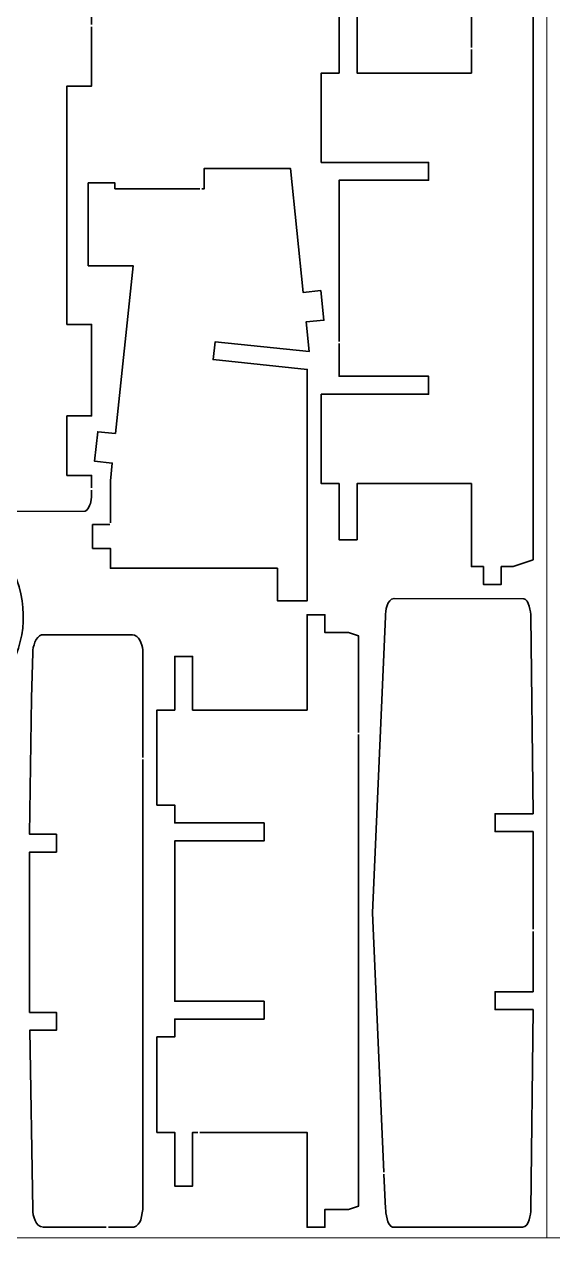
# Model space of a CAD drawing. Header units: millimetres. Extents: x -5 to 375, y 132 to 712.
# Drawn here: x 110.4 to 185.8, y 131.5 to 304.6 of the extents above; entities that cross this region are included whole.
import ezdxf

# ---------------------------------------------------------------- set-up
doc = ezdxf.new("R2010")
doc.units = ezdxf.units.MM
doc.header["$MEASUREMENT"] = 0
doc.layers.add('Camada 1', color=7, linetype='Continuous')

msp = doc.modelspace()

# ---------------------------------------------------------------- linework, layer by layer
at = {"layer": 'Camada 1', "color": 3, "lineweight": 20}
for points in [[(185.0124, 131.5126), (185.0124, 131.5126), (185.0124, 421.5125), (185.0124, 421.5125), (185.0124, 421.5125), (185.0124, 421.5125), (-4.9877, 421.5125), (-4.9877, 421.5125), (-4.9877, 421.5125), (-4.9877, 421.5125), (-4.9877, 131.5126), (-4.9877, 131.5126), (-4.9877, 131.5126), (-4.9877, 131.5126), (185.0124, 131.5126), (185.0124, 131.5126)], [(185.0124, 131.5126), (185.0124, 131.5126), (185.0124, 421.5125), (185.0124, 421.5125), (185.0124, 421.5125), (185.0124, 421.5125), (375.0125, 421.5125), (375.0125, 421.5125), (375.0125, 421.5125), (375.0125, 421.5125), (375.0125, 131.5126), (375.0125, 131.5126), (375.0125, 131.5126), (375.0125, 131.5126), (185.0124, 131.5126), (185.0124, 131.5126)]]:
    msp.add_open_spline(points, degree=3, knots=[0, 0, 0, 0, 0.2, 0.2, 0.2, 0.2, 0.4, 0.4, 0.4, 0.4, 0.6, 0.6, 0.6, 0.6, 1, 1, 1, 1], dxfattribs=at)
at = {"layer": 'Camada 1', "color": 5, "lineweight": 35}
for points, knots in [([(120.0374, 304.5875), (120.0374, 304.5875), (120.0374, 308.8625), (120.0374, 308.8625), (120.0374, 308.8625), (120.0374, 308.8625), (116.5124, 308.8625), (116.5124, 308.8625), (116.5124, 308.8625), (116.5124, 308.8625), (116.5124, 317.3626), (116.5124, 317.3626), (116.5124, 317.3626), (116.5124, 317.3626), (120.0374, 317.3626), (120.0374, 317.3626), (120.0374, 317.3626), (120.0635, 318.2718), (120.3231, 321.9131), (119.1374, 322.4376), (119.1374, 322.4376), (119.1374, 322.4376), (103.8874, 322.4376), (103.8874, 322.4376), (103.8874, 322.4376), (103.1626, 322.2362), (102.9677, 320.5092), (102.9374, 319.9126), (102.9374, 319.9126), (102.9374, 319.9126), (102.6374, 292.6126), (102.6374, 292.6126), (102.6374, 292.6126), (102.6374, 292.6126), (105.7374, 292.6126), (105.7374, 292.6126), (105.7374, 292.6126), (105.7374, 292.6126), (105.7374, 290.0625), (105.7374, 290.0625), (105.7374, 290.0625), (105.7374, 290.0625), (102.6124, 290.0625), (102.6124, 290.0625), (102.6124, 290.0625), (102.6124, 290.0625), (102.6374, 267.1875), (102.6374, 267.1875), (102.6374, 267.1875), (102.6374, 267.1875), (105.7374, 267.1875), (105.7374, 267.1875), (105.7374, 267.1875), (105.7374, 267.1875), (105.7374, 264.6376), (105.7374, 264.6376), (105.7374, 264.6376), (105.7374, 264.6376), (102.6374, 264.6376), (102.6374, 264.6376), (102.6374, 264.6376), (102.6374, 264.6376), (102.9374, 237.6875), (102.9374, 237.6875), (102.9374, 237.6875), (102.9688, 237.0209), (103.1559, 235.212), (104.0624, 235.1377), (104.0624, 235.1377), (104.0624, 235.1377), (119.1374, 235.1627), (119.1374, 235.1627), (119.1374, 235.1627), (119.4779, 235.2573), (119.7726, 235.9492), (119.8625, 236.2876), (119.8625, 236.2876), (120.0475, 236.9842), (120.0374, 237.4823), (120.0374, 238.1876)], [0, 0, 0, 0, 0.04761905, 0.04761905, 0.04761905, 0.04761905, 0.0952381, 0.0952381, 0.0952381, 0.0952381, 0.14285714, 0.14285714, 0.14285714, 0.14285714, 0.19047619, 0.19047619, 0.19047619, 0.19047619, 0.23809524, 0.23809524, 0.23809524, 0.23809524, 0.28571429, 0.28571429, 0.28571429, 0.28571429, 0.33333333, 0.33333333, 0.33333333, 0.33333333, 0.38095238, 0.38095238, 0.38095238, 0.38095238, 0.42857143, 0.42857143, 0.42857143, 0.42857143, 0.47619048, 0.47619048, 0.47619048, 0.47619048, 0.52380952, 0.52380952, 0.52380952, 0.52380952, 0.57142857, 0.57142857, 0.57142857, 0.57142857, 0.61904762, 0.61904762, 0.61904762, 0.61904762, 0.66666667, 0.66666667, 0.66666667, 0.66666667, 0.71428571, 0.71428571, 0.71428571, 0.71428571, 0.76190476, 0.76190476, 0.76190476, 0.76190476, 0.80952381, 0.80952381, 0.80952381, 0.80952381, 0.85714286, 0.85714286, 0.85714286, 0.85714286, 0.9047619, 0.9047619, 0.9047619, 0.9047619, 1, 1, 1, 1]), ([(155.3624, 259.0876), (155.3624, 259.0876), (155.3624, 254.4126), (155.3624, 254.4126), (155.3624, 254.4126), (155.3624, 254.4126), (168.1124, 254.4126), (168.1124, 254.4126), (168.1124, 254.4126), (168.1124, 254.4126), (168.1124, 251.8625), (168.1124, 251.8625), (168.1124, 251.8625), (168.1124, 251.8625), (152.8125, 251.8625), (152.8125, 251.8625), (152.8125, 251.8625), (152.8125, 251.8625), (152.8125, 239.1125), (152.8125, 239.1125), (152.8125, 239.1125), (152.8125, 239.1125), (155.3624, 239.1125), (155.3624, 239.1125), (155.3624, 239.1125), (155.3624, 239.1125), (155.3624, 231.0876), (155.3624, 231.0876), (155.3624, 231.0876), (155.3624, 231.0876), (157.9124, 231.0876), (157.9124, 231.0876), (157.9124, 231.0876), (157.9124, 231.0876), (157.9124, 239.1125), (157.9124, 239.1125), (157.9124, 239.1125), (157.9124, 239.1125), (174.2375, 239.1125), (174.2375, 239.1125), (174.2375, 239.1125), (174.2375, 239.1125), (174.2375, 227.2626), (174.2375, 227.2626), (174.2375, 227.2626), (174.2375, 227.2626), (175.9374, 227.2626), (175.9374, 227.2626), (175.9374, 227.2626), (175.9374, 227.2626), (175.9374, 224.7126), (175.9374, 224.7126), (175.9374, 224.7126), (175.9374, 224.7126), (178.4874, 224.7126), (178.4874, 224.7126), (178.4874, 224.7126), (178.4874, 224.7126), (178.4874, 227.2626), (178.4874, 227.2626), (178.4874, 227.2626), (178.4874, 227.2626), (180.1875, 227.2626), (180.1875, 227.2626), (180.1875, 227.2626), (180.1875, 227.2626), (183.0374, 228.2376), (183.0374, 228.2376), (183.0374, 228.2376), (183.0374, 228.2376), (183.0374, 308.5625), (183.0374, 308.5625), (183.0374, 308.5625), (183.0374, 308.5625), (180.1624, 309.5376), (180.1624, 309.5376), (180.1624, 309.5376), (180.1624, 309.5376), (178.4874, 309.5376), (178.4874, 309.5376), (178.4874, 309.5376), (178.4874, 309.5376), (178.4874, 312.0875), (178.4874, 312.0875), (178.4874, 312.0875), (178.4874, 312.0875), (175.9374, 312.0875), (175.9374, 312.0875), (175.9374, 312.0875), (175.9374, 312.0875), (175.9374, 309.5376), (175.9374, 309.5376), (175.9374, 309.5376), (175.9374, 309.5376), (174.2375, 309.5376), (174.2375, 309.5376), (174.2375, 309.5376), (174.2375, 309.5376), (174.2375, 301.3376), (174.2375, 301.3376)], [0, 0, 0, 0, 0.03846154, 0.03846154, 0.03846154, 0.03846154, 0.07692308, 0.07692308, 0.07692308, 0.07692308, 0.11538462, 0.11538462, 0.11538462, 0.11538462, 0.15384615, 0.15384615, 0.15384615, 0.15384615, 0.19230769, 0.19230769, 0.19230769, 0.19230769, 0.23076923, 0.23076923, 0.23076923, 0.23076923, 0.26923077, 0.26923077, 0.26923077, 0.26923077, 0.30769231, 0.30769231, 0.30769231, 0.30769231, 0.34615385, 0.34615385, 0.34615385, 0.34615385, 0.38461538, 0.38461538, 0.38461538, 0.38461538, 0.42307692, 0.42307692, 0.42307692, 0.42307692, 0.46153846, 0.46153846, 0.46153846, 0.46153846, 0.5, 0.5, 0.5, 0.5, 0.53846154, 0.53846154, 0.53846154, 0.53846154, 0.57692308, 0.57692308, 0.57692308, 0.57692308, 0.61538462, 0.61538462, 0.61538462, 0.61538462, 0.65384615, 0.65384615, 0.65384615, 0.65384615, 0.69230769, 0.69230769, 0.69230769, 0.69230769, 0.73076923, 0.73076923, 0.73076923, 0.73076923, 0.76923077, 0.76923077, 0.76923077, 0.76923077, 0.80769231, 0.80769231, 0.80769231, 0.80769231, 0.84615385, 0.84615385, 0.84615385, 0.84615385, 0.88461538, 0.88461538, 0.88461538, 0.88461538, 0.92307692, 0.92307692, 0.92307692, 0.92307692, 1, 1, 1, 1]), ([(174.2375, 301.0376), (174.2375, 301.0376), (174.2375, 297.6626), (174.2375, 297.6626), (174.2375, 297.6626), (174.2375, 297.6626), (157.9124, 297.6626), (157.9124, 297.6626), (157.9124, 297.6626), (157.9124, 297.6626), (157.9124, 305.7875), (157.9124, 305.7875), (157.9124, 305.7875), (157.9124, 305.7875), (155.3624, 305.7875), (155.3624, 305.7875), (155.3624, 305.7875), (155.3624, 305.7875), (155.3624, 297.6626), (155.3624, 297.6626), (155.3624, 297.6626), (155.3624, 297.6626), (152.8125, 297.6626), (152.8125, 297.6626), (152.8125, 297.6626), (152.8125, 297.6626), (152.8125, 284.9376), (152.8125, 284.9376), (152.8125, 284.9376), (152.8125, 284.9376), (168.1124, 284.9376), (168.1124, 284.9376), (168.1124, 284.9376), (168.1124, 284.9376), (168.1124, 282.3876), (168.1124, 282.3876), (168.1124, 282.3876), (168.1124, 282.3876), (155.3624, 282.3876), (155.3624, 282.3876), (155.3624, 282.3876), (155.3624, 282.3876), (155.3624, 259.3876), (155.3624, 259.3876)], [0, 0, 0, 0, 0.08333333, 0.08333333, 0.08333333, 0.08333333, 0.16666667, 0.16666667, 0.16666667, 0.16666667, 0.25, 0.25, 0.25, 0.25, 0.33333333, 0.33333333, 0.33333333, 0.33333333, 0.41666667, 0.41666667, 0.41666667, 0.41666667, 0.5, 0.5, 0.5, 0.5, 0.58333333, 0.58333333, 0.58333333, 0.58333333, 0.66666667, 0.66666667, 0.66666667, 0.66666667, 0.75, 0.75, 0.75, 0.75, 0.83333333, 0.83333333, 0.83333333, 0.83333333, 1, 1, 1, 1]), ([(120.0374, 238.4876), (120.0374, 238.4876), (120.0374, 240.2625), (120.0374, 240.2625), (120.0374, 240.2625), (120.0374, 240.2625), (116.5124, 240.2625), (116.5124, 240.2625), (116.5124, 240.2625), (116.5124, 240.2625), (116.5124, 248.7626), (116.5124, 248.7626), (116.5124, 248.7626), (116.5124, 248.7626), (120.0374, 248.7626), (120.0374, 248.7626), (120.0374, 248.7626), (120.0374, 248.7626), (120.0374, 261.8126), (120.0374, 261.8126), (120.0374, 261.8126), (120.0374, 261.8126), (116.5124, 261.8126), (116.5124, 261.8126), (116.5124, 261.8126), (116.5124, 261.8126), (116.5124, 295.8125), (116.5124, 295.8125), (116.5124, 295.8125), (116.5124, 295.8125), (120.0374, 295.8125), (120.0374, 295.8125), (120.0374, 295.8125), (120.0374, 295.8125), (120.0374, 304.2876), (120.0374, 304.2876)], [0, 0, 0, 0, 0.1, 0.1, 0.1, 0.1, 0.2, 0.2, 0.2, 0.2, 0.3, 0.3, 0.3, 0.3, 0.4, 0.4, 0.4, 0.4, 0.5, 0.5, 0.5, 0.5, 0.6, 0.6, 0.6, 0.6, 0.7, 0.7, 0.7, 0.7, 0.8, 0.8, 0.8, 0.8, 1, 1, 1, 1]), ([(135.7874, 281.1626), (135.7874, 281.1626), (136.1124, 281.1626), (136.1124, 281.1626), (136.1124, 281.1626), (136.1124, 281.1626), (136.1124, 284.0625), (136.1124, 284.0625), (136.1124, 284.0625), (136.1124, 284.0625), (148.4124, 284.0625), (148.4124, 284.0625), (148.4124, 284.0625), (148.4124, 284.0625), (150.2124, 266.3875), (150.2124, 266.3875), (150.2124, 266.3875), (150.2124, 266.3875), (152.7374, 266.6375), (152.7374, 266.6375), (152.7374, 266.6375), (152.7374, 266.6375), (153.1874, 262.4126), (153.1874, 262.4126), (153.1874, 262.4126), (153.1874, 262.4126), (150.6374, 262.1626), (150.6374, 262.1626), (150.6374, 262.1626), (150.6374, 262.1626), (151.0624, 257.9376), (151.0624, 257.9376), (151.0624, 257.9376), (151.0624, 257.9376), (137.6624, 259.3125), (137.6624, 259.3125), (137.6624, 259.3125), (137.6624, 259.3125), (137.3874, 256.7876), (137.3874, 256.7876), (137.3874, 256.7876), (137.3874, 256.7876), (150.8124, 255.3875), (150.8124, 255.3875), (150.8124, 255.3875), (150.8124, 255.3875), (150.8124, 222.3876), (150.8124, 222.3876), (150.8124, 222.3876), (150.8124, 222.3876), (146.5624, 222.3876), (146.5624, 222.3876), (146.5624, 222.3876), (146.5624, 222.3876), (146.5624, 227.0376), (146.5624, 227.0376), (146.5624, 227.0376), (146.5624, 227.0376), (122.7374, 227.0376), (122.7374, 227.0376), (122.7374, 227.0376), (122.7374, 227.0376), (122.7374, 229.8626), (122.7374, 229.8626), (122.7374, 229.8626), (122.7374, 229.8626), (120.1874, 229.8626), (120.1874, 229.8626), (120.1874, 229.8626), (120.1874, 229.8626), (120.1874, 233.2626), (120.1874, 233.2626), (120.1874, 233.2626), (120.1874, 233.2626), (122.6624, 233.2626), (122.6624, 233.2626)], [0, 0, 0, 0, 0.05, 0.05, 0.05, 0.05, 0.1, 0.1, 0.1, 0.1, 0.15, 0.15, 0.15, 0.15, 0.2, 0.2, 0.2, 0.2, 0.25, 0.25, 0.25, 0.25, 0.3, 0.3, 0.3, 0.3, 0.35, 0.35, 0.35, 0.35, 0.4, 0.4, 0.4, 0.4, 0.45, 0.45, 0.45, 0.45, 0.5, 0.5, 0.5, 0.5, 0.55, 0.55, 0.55, 0.55, 0.6, 0.6, 0.6, 0.6, 0.65, 0.65, 0.65, 0.65, 0.7, 0.7, 0.7, 0.7, 0.75, 0.75, 0.75, 0.75, 0.8, 0.8, 0.8, 0.8, 0.85, 0.85, 0.85, 0.85, 0.9, 0.9, 0.9, 0.9, 1, 1, 1, 1]), ([(122.7374, 233.5126), (122.7374, 233.5126), (122.7374, 239.4876), (122.7374, 239.4876), (122.7374, 239.4876), (122.7374, 239.4876), (122.9874, 242.0375), (122.9874, 242.0375), (122.9874, 242.0375), (122.9874, 242.0375), (120.4625, 242.2875), (120.4625, 242.2875), (120.4625, 242.2875), (120.4625, 242.2875), (120.9124, 246.5125), (120.9124, 246.5125), (120.9124, 246.5125), (120.9124, 246.5125), (123.4375, 246.2625), (123.4375, 246.2625), (123.4375, 246.2625), (123.4375, 246.2625), (125.9624, 270.1876), (125.9624, 270.1876), (125.9624, 270.1876), (125.9624, 270.1876), (119.5624, 270.1876), (119.5624, 270.1876), (119.5624, 270.1876), (119.5624, 270.1876), (119.5624, 282.0125), (119.5624, 282.0125), (119.5624, 282.0125), (119.5624, 282.0125), (123.3624, 282.0125), (123.3624, 282.0125), (123.3624, 282.0125), (123.3624, 282.0125), (123.3624, 281.1626), (123.3624, 281.1626), (123.3624, 281.1626), (123.3624, 281.1626), (135.4874, 281.1626), (135.4874, 281.1626)], [0, 0, 0, 0, 0.08333333, 0.08333333, 0.08333333, 0.08333333, 0.16666667, 0.16666667, 0.16666667, 0.16666667, 0.25, 0.25, 0.25, 0.25, 0.33333333, 0.33333333, 0.33333333, 0.33333333, 0.41666667, 0.41666667, 0.41666667, 0.41666667, 0.5, 0.5, 0.5, 0.5, 0.58333333, 0.58333333, 0.58333333, 0.58333333, 0.66666667, 0.66666667, 0.66666667, 0.66666667, 0.75, 0.75, 0.75, 0.75, 0.83333333, 0.83333333, 0.83333333, 0.83333333, 1, 1, 1, 1]), ([(161.7624, 140.8876), (161.7624, 140.8876), (160.1374, 177.8626), (160.1374, 177.8626), (160.1374, 177.8626), (160.1374, 177.8626), (161.9874, 220.1376), (161.9874, 220.1376), (161.9874, 220.1376), (161.9874, 220.9232), (162.1509, 222.638), (163.2124, 222.7127), (163.2124, 222.7127), (163.2124, 222.7127), (181.7124, 222.6877), (181.7124, 222.6877), (181.7124, 222.6877), (182.4366, 222.5477), (182.6843, 220.7565), (182.7124, 220.1626), (182.7124, 220.1626), (182.7124, 220.1626), (183.0374, 192.0126), (183.0374, 192.0126), (183.0374, 192.0126), (183.0374, 192.0126), (177.6125, 192.0126), (177.6125, 192.0126), (177.6125, 192.0126), (177.6125, 192.0126), (177.6125, 189.4626), (177.6125, 189.4626), (177.6125, 189.4626), (177.6125, 189.4626), (183.0374, 189.4626), (183.0374, 189.4626), (183.0374, 189.4626), (183.0374, 189.4626), (183.0374, 175.5126), (183.0374, 175.5126)], [0, 0, 0, 0, 0.09090909, 0.09090909, 0.09090909, 0.09090909, 0.18181818, 0.18181818, 0.18181818, 0.18181818, 0.27272727, 0.27272727, 0.27272727, 0.27272727, 0.36363636, 0.36363636, 0.36363636, 0.36363636, 0.45454545, 0.45454545, 0.45454545, 0.45454545, 0.54545455, 0.54545455, 0.54545455, 0.54545455, 0.63636364, 0.63636364, 0.63636364, 0.63636364, 0.72727273, 0.72727273, 0.72727273, 0.72727273, 0.81818182, 0.81818182, 0.81818182, 0.81818182, 1, 1, 1, 1]), ([(158.1374, 203.6126), (158.1374, 203.6126), (158.1374, 217.3626), (158.1374, 217.3626), (158.1374, 217.3626), (158.1374, 217.3626), (156.7124, 217.8376), (156.7124, 217.8376), (156.7124, 217.8376), (156.7124, 217.8376), (153.3374, 217.8376), (153.3374, 217.8376), (153.3374, 217.8376), (153.3374, 217.8376), (153.3374, 220.3876), (153.3374, 220.3876), (153.3374, 220.3876), (153.3374, 220.3876), (150.7874, 220.3876), (150.7874, 220.3876), (150.7874, 220.3876), (150.7874, 220.3876), (150.7874, 206.7876), (150.7874, 206.7876), (150.7874, 206.7876), (150.7874, 206.7876), (134.4624, 206.7876), (134.4624, 206.7876), (134.4624, 206.7876), (134.4624, 206.7876), (134.4624, 214.4376), (134.4624, 214.4376), (134.4624, 214.4376), (134.4624, 214.4376), (131.9124, 214.4376), (131.9124, 214.4376), (131.9124, 214.4376), (131.9124, 214.4376), (131.9124, 206.7876), (131.9124, 206.7876), (131.9124, 206.7876), (131.9124, 206.7876), (129.3624, 206.7876), (129.3624, 206.7876), (129.3624, 206.7876), (129.3624, 206.7876), (129.3624, 193.2376), (129.3624, 193.2376), (129.3624, 193.2376), (129.3624, 193.2376), (131.9124, 193.2376), (131.9124, 193.2376), (131.9124, 193.2376), (131.9124, 193.2376), (131.9124, 190.6876), (131.9124, 190.6876), (131.9124, 190.6876), (131.9124, 190.6876), (144.6624, 190.6876), (144.6624, 190.6876), (144.6624, 190.6876), (144.6624, 190.6876), (144.6624, 188.1376), (144.6624, 188.1376), (144.6624, 188.1376), (144.6624, 188.1376), (131.9124, 188.1376), (131.9124, 188.1376), (131.9124, 188.1376), (131.9124, 188.1376), (131.9124, 165.2626), (131.9124, 165.2626), (131.9124, 165.2626), (131.9124, 165.2626), (144.6624, 165.2626), (144.6624, 165.2626), (144.6624, 165.2626), (144.6624, 165.2626), (144.6624, 162.7126), (144.6624, 162.7126), (144.6624, 162.7126), (144.6624, 162.7126), (131.9124, 162.7126), (131.9124, 162.7126), (131.9124, 162.7126), (131.9124, 162.7126), (131.9124, 160.1626), (131.9124, 160.1626), (131.9124, 160.1626), (131.9124, 160.1626), (129.3624, 160.1626), (129.3624, 160.1626), (129.3624, 160.1626), (129.3624, 160.1626), (129.3624, 146.5376), (129.3624, 146.5376), (129.3624, 146.5376), (129.3624, 146.5376), (131.9124, 146.5376), (131.9124, 146.5376), (131.9124, 146.5376), (131.9124, 146.5376), (131.9124, 138.8876), (131.9124, 138.8876), (131.9124, 138.8876), (131.9124, 138.8876), (134.4624, 138.8876), (134.4624, 138.8876), (134.4624, 138.8876), (134.4624, 138.8876), (134.4624, 146.5376), (134.4624, 146.5376), (134.4624, 146.5376), (134.4624, 146.5376), (135.1874, 146.5376), (135.1874, 146.5376)], [0, 0, 0, 0, 0.03333333, 0.03333333, 0.03333333, 0.03333333, 0.06666667, 0.06666667, 0.06666667, 0.06666667, 0.1, 0.1, 0.1, 0.1, 0.13333333, 0.13333333, 0.13333333, 0.13333333, 0.16666667, 0.16666667, 0.16666667, 0.16666667, 0.2, 0.2, 0.2, 0.2, 0.23333333, 0.23333333, 0.23333333, 0.23333333, 0.26666667, 0.26666667, 0.26666667, 0.26666667, 0.3, 0.3, 0.3, 0.3, 0.33333333, 0.33333333, 0.33333333, 0.33333333, 0.36666667, 0.36666667, 0.36666667, 0.36666667, 0.4, 0.4, 0.4, 0.4, 0.43333333, 0.43333333, 0.43333333, 0.43333333, 0.46666667, 0.46666667, 0.46666667, 0.46666667, 0.5, 0.5, 0.5, 0.5, 0.53333333, 0.53333333, 0.53333333, 0.53333333, 0.56666667, 0.56666667, 0.56666667, 0.56666667, 0.6, 0.6, 0.6, 0.6, 0.63333333, 0.63333333, 0.63333333, 0.63333333, 0.66666667, 0.66666667, 0.66666667, 0.66666667, 0.7, 0.7, 0.7, 0.7, 0.73333333, 0.73333333, 0.73333333, 0.73333333, 0.76666667, 0.76666667, 0.76666667, 0.76666667, 0.8, 0.8, 0.8, 0.8, 0.83333333, 0.83333333, 0.83333333, 0.83333333, 0.86666667, 0.86666667, 0.86666667, 0.86666667, 0.9, 0.9, 0.9, 0.9, 0.93333333, 0.93333333, 0.93333333, 0.93333333, 1, 1, 1, 1]), ([(127.3624, 200.0376), (127.3624, 200.0376), (127.3374, 215.3876), (127.3374, 215.3876), (127.3374, 215.3876), (127.2391, 216.1767), (126.8366, 217.5386), (125.8374, 217.5376), (125.8374, 217.5376), (125.8374, 217.5376), (112.9124, 217.5126), (112.9124, 217.5126), (112.9124, 217.5126), (112.0335, 217.3691), (111.6755, 215.7933), (111.6374, 214.9876), (111.6374, 214.9876), (111.6374, 214.9876), (111.4874, 208.5126), (111.4874, 208.5126), (111.4874, 208.5126), (111.4874, 208.5126), (111.1874, 189.0876), (111.1874, 189.0876), (111.1874, 189.0876), (111.1874, 189.0876), (115.0124, 189.0876), (115.0124, 189.0876), (115.0124, 189.0876), (115.0124, 189.0876), (115.0124, 186.5376), (115.0124, 186.5376), (115.0124, 186.5376), (115.0124, 186.5376), (111.1874, 186.5376), (111.1874, 186.5376), (111.1874, 186.5376), (111.1874, 186.5376), (111.1874, 163.6626), (111.1874, 163.6626), (111.1874, 163.6626), (111.1874, 163.6626), (115.0124, 163.6626), (115.0124, 163.6626), (115.0124, 163.6626), (115.0124, 163.6626), (115.0124, 161.1126), (115.0124, 161.1126), (115.0124, 161.1126), (115.0124, 161.1126), (111.2124, 161.1126), (111.2124, 161.1126), (111.2124, 161.1126), (111.2124, 161.1126), (111.6374, 135.5626), (111.6374, 135.5626), (111.6374, 135.5626), (111.6759, 134.6375), (111.9944, 133.0837), (113.1624, 133.0126), (113.1624, 133.0126), (113.1624, 133.0126), (122.1374, 133.0376), (122.1374, 133.0376)], [0, 0, 0, 0, 0.05882353, 0.05882353, 0.05882353, 0.05882353, 0.11764706, 0.11764706, 0.11764706, 0.11764706, 0.17647059, 0.17647059, 0.17647059, 0.17647059, 0.23529412, 0.23529412, 0.23529412, 0.23529412, 0.29411765, 0.29411765, 0.29411765, 0.29411765, 0.35294118, 0.35294118, 0.35294118, 0.35294118, 0.41176471, 0.41176471, 0.41176471, 0.41176471, 0.47058824, 0.47058824, 0.47058824, 0.47058824, 0.52941176, 0.52941176, 0.52941176, 0.52941176, 0.58823529, 0.58823529, 0.58823529, 0.58823529, 0.64705882, 0.64705882, 0.64705882, 0.64705882, 0.70588235, 0.70588235, 0.70588235, 0.70588235, 0.76470588, 0.76470588, 0.76470588, 0.76470588, 0.82352941, 0.82352941, 0.82352941, 0.82352941, 0.88235294, 0.88235294, 0.88235294, 0.88235294, 1, 1, 1, 1]), ([(135.4874, 146.5376), (135.4874, 146.5376), (150.7874, 146.5376), (150.7874, 146.5376), (150.7874, 146.5376), (150.7874, 146.5376), (150.7874, 133.0126), (150.7874, 133.0126), (150.7874, 133.0126), (150.7874, 133.0126), (153.3374, 133.0126), (153.3374, 133.0126), (153.3374, 133.0126), (153.3374, 133.0126), (153.3374, 135.5626), (153.3374, 135.5626), (153.3374, 135.5626), (153.3374, 135.5626), (156.7124, 135.5626), (156.7124, 135.5626), (156.7124, 135.5626), (156.7124, 135.5626), (158.1374, 136.0376), (158.1374, 136.0376), (158.1374, 136.0376), (158.1374, 136.0376), (158.1374, 203.3126), (158.1374, 203.3126)], [0, 0, 0, 0, 0.125, 0.125, 0.125, 0.125, 0.25, 0.25, 0.25, 0.25, 0.375, 0.375, 0.375, 0.375, 0.5, 0.5, 0.5, 0.5, 0.625, 0.625, 0.625, 0.625, 0.75, 0.75, 0.75, 0.75, 1, 1, 1, 1]), ([(122.4374, 133.0376), (122.4374, 133.0376), (126.0874, 133.0376), (126.0874, 133.0376), (126.0874, 133.0376), (126.5348, 133.1432), (126.8923, 133.6519), (127.0624, 134.0626), (127.0624, 134.0626), (127.0624, 134.0626), (127.3624, 135.5626), (127.3624, 135.5626), (127.3624, 135.5626), (127.3624, 135.5626), (127.3624, 199.7376), (127.3624, 199.7376)], [0, 0, 0, 0, 0.2, 0.2, 0.2, 0.2, 0.4, 0.4, 0.4, 0.4, 0.6, 0.6, 0.6, 0.6, 1, 1, 1, 1]), ([(183.0374, 175.2126), (183.0374, 175.2126), (183.0374, 166.6126), (183.0374, 166.6126), (183.0374, 166.6126), (183.0374, 166.6126), (177.6125, 166.6126), (177.6125, 166.6126), (177.6125, 166.6126), (177.6125, 166.6126), (177.6125, 164.0626), (177.6125, 164.0626), (177.6125, 164.0626), (177.6125, 164.0626), (183.0374, 164.0626), (183.0374, 164.0626), (183.0374, 164.0626), (183.0374, 164.0626), (182.7124, 135.5626), (182.7124, 135.5626), (182.7124, 135.5626), (182.68, 134.8779), (182.4906, 133.0797), (181.5374, 133.0126), (181.5374, 133.0126), (181.5374, 133.0126), (162.9874, 133.0376), (162.9874, 133.0376), (162.9874, 133.0376), (162.1867, 133.1681), (162.0008, 135.1026), (161.9874, 135.6876), (161.9874, 135.6876), (161.9874, 135.6876), (161.7624, 140.5876), (161.7624, 140.5876)], [0, 0, 0, 0, 0.1, 0.1, 0.1, 0.1, 0.2, 0.2, 0.2, 0.2, 0.3, 0.3, 0.3, 0.3, 0.4, 0.4, 0.4, 0.4, 0.5, 0.5, 0.5, 0.5, 0.6, 0.6, 0.6, 0.6, 0.7, 0.7, 0.7, 0.7, 0.8, 0.8, 0.8, 0.8, 1, 1, 1, 1])]:
    msp.add_open_spline(points, degree=3, knots=knots, dxfattribs=at)
msp.add_open_spline([(98.5624, 205.2376), (109.6386, 208.0066), (114.4991, 221.6672), (105.9374, 230.8876)], degree=3, dxfattribs=at)

doc.saveas('drawing.dxf')
